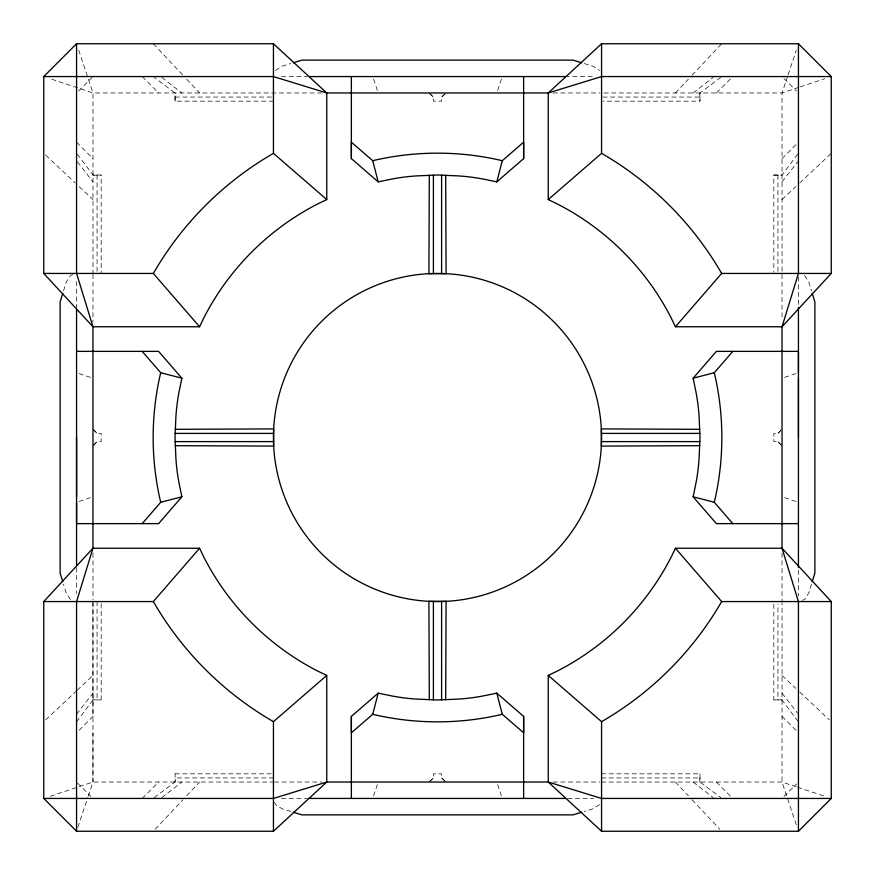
<?xml version="1.0" encoding="UTF-8"?>
<svg xmlns="http://www.w3.org/2000/svg" width="875" height="875" viewBox="0 0 875 875"><rect width="100%" height="100%" fill="white"/><g stroke="black" fill="none" stroke-linecap="round" stroke-linejoin="round"><path stroke-width="0.66" stroke-dasharray="4.38 3.28" d="M88.222 796.283L92.969 782.031L92.969 732.812M92.969 601.333L92.969 716.406L76.562 732.812M97.07 601.453L97.07 699.891L92.969 699.781M101.172 700L101.172 601.453M175.109 101.172L175.219 92.969M699.781 782.031L699.891 773.828M63.525 290.839L66.172 282.198L70.383 275.472L72.855 274.663M811.475 584.161L808.828 592.802L804.617 599.528L802.145 600.337M77.853 827.367L87.784 797.573M497.645 90.442L501.441 79.089M373.559 795.911L377.355 784.558M787.642 76.136L782.031 92.969L782.031 319.123M788.08 74.834L796.283 50.225M76.562 721.897L92.969 700L101.172 699.891M797.661 154.142L782.031 175L773.828 175L773.828 272.18M76.562 714.295L92.969 693.131M782.031 181.869L797.617 161.766M93.789 445.189L97.07 441.602L101.172 441.602L101.172 433.398L97.07 433.398L92.969 429.308M782.031 445.692L777.93 441.602L773.828 441.602L773.828 433.398L777.93 433.398L781.211 429.811M675.413 92.969L688.363 79.188M692.059 75.25L721.667 43.75M155.181 829.281L182.941 799.75M186.637 795.812L199.587 782.031M429.308 92.969L433.398 97.07L433.398 101.172L441.602 101.172L441.602 97.07L445.692 92.969M429.308 782.031L433.398 777.93L433.398 773.828L441.602 773.828L441.602 777.93L445.692 782.031M78.488 91.044L92.006 77.525M716.406 92.969L732.812 76.562M142.188 798.438L158.594 782.031M782.031 158.594L798.438 142.188M783.956 796.513L796.513 783.956M92.969 445.692L97.07 441.602M777.93 433.398L782.031 429.308M45.719 719.819L76.234 691.141M77.219 690.211L92.969 675.413M782.031 199.587L795.812 186.637M799.75 182.941L831.25 153.333M441.602 97.07L446.086 92.969M429.811 781.211L433.398 777.93M693.131 92.969L713.234 77.383M161.766 797.617L181.869 782.031M720.858 77.339L700 92.969L700 101.172L602.82 101.172M154.142 797.661L175 782.031L175.109 773.828M275.472 70.383L282.198 66.172L290.839 63.525M599.528 804.617L592.802 808.828L584.161 811.475M798.864 87.358L782.031 92.969L601.333 92.969M800.166 86.92L824.775 78.717M79.089 501.441L90.442 497.645M784.558 377.355L795.911 373.559M50.225 796.283L92.969 782.031L273.667 782.031M92.969 175.219L101.172 175.109M782.031 699.781L777.93 699.891L777.93 604.188M281.466 76.562L307.388 76.562M564.998 76.562L593.534 76.562M321.945 92.969L92.969 92.969L50.225 78.717M553.055 92.969L599.966 92.969M175.109 97.07L272.18 97.07M602.82 97.07L699.891 97.07L699.891 101.172M273.547 101.172L175 101.172L175 92.969L154.142 77.339M773.828 175.109L782.031 175.219M773.828 699.891L782.031 700L797.661 720.858M175 773.828L273.547 773.828M601.453 773.828L700 773.828L700 782.031L720.858 797.661M273.547 777.93L175.109 777.93L175.219 782.031M601.453 777.93L699.891 777.93M274.334 782.031L321.945 782.031M553.055 782.031L599.966 782.031M601.333 782.031L782.031 782.031L796.283 786.778M281.466 798.438L310.002 798.438M567.613 798.438L593.534 798.438M584.161 63.525L592.802 66.172L599.528 70.383M290.839 811.475L282.198 808.828L275.472 804.617L274.663 802.145M797.573 787.216L824.775 796.283M784.558 497.645L798.438 502.283M79.089 373.559L90.442 377.355M161.766 77.383L181.869 92.969M693.131 782.031L713.234 797.617M429.811 93.789L433.398 97.07M441.602 777.93L446.086 782.031M782.031 675.413L795.812 688.363M799.75 692.059L829.281 719.819M45.719 155.181L75.25 182.941M79.188 186.637L92.969 199.587M783.956 78.488L796.513 91.044M142.188 76.562L158.594 92.969M782.031 716.406L798.438 732.812M76.562 142.188L92.969 158.594M716.406 782.031L732.812 798.438M77.525 782.994L91.044 796.513M153.333 43.75L182.941 75.25M186.637 79.188L199.587 92.969M675.413 782.031L688.363 795.812M692.059 799.75L719.819 829.281M777.93 441.602L782.031 446.086M93.789 429.811L97.07 433.398M782.031 693.131L797.617 713.234M77.383 161.766L92.969 181.869M77.339 154.142L92.969 175L101.172 175L101.172 273.547M804.617 275.472L808.828 282.198L811.475 290.839M70.383 599.528L66.172 592.802L63.525 584.161M373.559 79.089L377.355 90.442M497.645 784.558L501.441 795.911M796.283 824.775L782.031 782.031L782.031 602.7M78.717 50.225L92.969 92.969L92.969 273.667M699.781 92.969L699.891 97.07M798.438 277.025L798.438 307.388M798.438 570.227L798.438 595.973M782.031 553.055L782.031 600.666M777.93 175.109L777.93 272.18M773.828 604.188L773.828 700M97.07 175.109L97.07 273.547M92.969 274.334L92.969 321.945M92.969 553.055L92.969 599.966M92.969 602.7L92.969 782.031M76.562 281.466L76.562 310.002M76.562 567.613L76.562 593.534"/><path stroke-width="1.31" d="M76.562 502.283L76.562 523.633L158.594 523.633L181.869 496.803L179.484 485.319A196.886 196.886 0 0 1 175.897 458.084L175 437.5L175.897 416.916A196.886 196.886 0 0 1 179.484 389.681L181.869 378.197L158.594 351.367L76.562 351.367M76.562 496.617L76.562 437.5M378.197 693.131L351.367 716.406L351.367 732.812L372.717 714.295L378.197 693.131L389.681 695.516A196.886 196.886 0 0 0 416.916 699.103L437.5 700L458.084 699.103A196.886 196.886 0 0 0 485.319 695.516L496.803 693.131L523.633 716.406L523.633 798.438M378.197 181.869L351.367 158.594L351.367 142.188L372.717 160.705L378.197 181.869L389.681 179.484A196.886 196.886 0 0 1 416.916 175.897L437.5 175L458.084 175.897A196.886 196.886 0 0 1 485.319 179.484L496.803 181.869L523.633 158.594L523.633 142.188L502.283 160.705L496.803 181.869M523.633 716.406L523.633 732.812L502.283 714.295L496.803 693.131M798.438 437.5L798.438 378.383M798.438 372.717L798.438 351.367L716.406 351.367L693.131 378.197L695.516 389.681A196.886 196.886 0 0 1 699.103 416.916L700 437.5L699.103 458.084A196.886 196.886 0 0 1 695.516 485.319L693.131 496.803L716.406 523.633L798.438 523.633M429.308 175.219L428.914 273.667L446.086 273.667L445.692 175.219M445.692 699.781L446.086 601.333L428.914 601.333L429.308 699.781M142.188 351.367L160.705 372.717C150.642 415.111 150.642 459.889 160.705 502.283L142.188 523.633M732.812 523.633L714.295 502.283C724.358 459.889 724.358 415.111 714.295 372.717L732.812 351.367M62.77 293.3L60.123 301.941L60.123 573.059L62.77 581.7M812.23 581.7L814.877 573.059L814.877 301.941L812.23 293.3M76.562 43.75L76.562 273.438L92.969 326.758L199.587 326.758L203.612 318.325A262.5 262.5 0 0 1 318.325 203.612L326.758 199.587L326.758 92.969L273.438 43.75L76.562 43.75L43.75 76.562L43.75 273.438L92.969 326.758L92.969 548.242L76.562 601.562L76.562 831.25L273.438 831.25L326.758 782.031L548.242 782.031L601.562 798.438L831.25 798.438L831.25 601.562L782.031 548.242L782.031 326.758L798.438 273.438L798.438 43.75L601.562 43.75L548.242 92.969L326.758 92.969L273.438 76.562L43.75 76.562M798.438 831.25L798.438 601.562L782.031 548.242L675.413 548.242L671.388 556.675A262.5 262.5 0 0 1 556.675 671.388L548.242 675.413L548.242 782.031L601.562 831.25L798.438 831.25L831.25 798.438M43.75 601.562L153.333 601.562L199.587 548.242L203.612 556.675A262.5 262.5 0 0 0 318.325 671.388L326.758 675.413L326.758 782.031L273.438 798.438L43.75 798.438L43.75 601.562L92.969 548.242L199.587 548.242M831.25 76.562L601.562 76.562L548.242 92.969L548.242 199.587L556.675 203.612A262.5 262.5 0 0 1 671.388 318.325L675.413 326.758L721.667 273.438L831.25 273.438L831.25 76.562L798.438 43.75M831.25 273.438L782.031 326.758L675.413 326.758M548.242 199.587L601.562 153.333L601.562 43.75M273.438 831.25L273.438 721.667L326.758 675.413M293.3 62.77L301.941 60.123L573.059 60.123L581.7 62.77M581.7 812.23L573.059 814.877L301.941 814.877L293.3 812.23M160.705 502.283L181.869 496.803M693.131 378.197L714.295 372.717M372.717 160.705C415.111 150.642 459.889 150.642 502.283 160.705M502.283 714.295C459.889 724.358 415.111 724.358 372.717 714.295M175.219 429.308L273.667 428.914L273.667 446.086L175.219 445.692M699.781 445.692L601.333 446.086L601.333 428.914L699.781 429.308M310.002 76.562L564.998 76.562M43.75 273.438L153.333 273.438A328.125 328.125 0 0 1 273.438 153.333L273.438 43.75M175.109 433.398L273.547 433.398M601.453 433.398L699.891 433.398M175.109 441.602L273.547 441.602M601.453 441.602L699.891 441.602M601.562 831.25L601.562 721.667A328.125 328.125 0 0 0 721.667 601.562L831.25 601.562M310.002 798.438L564.998 798.438M693.131 496.803L714.295 502.283M160.705 372.717L181.869 378.197M273.438 153.333L326.758 199.587M548.242 675.413L601.562 721.667M43.75 798.438L76.562 831.25M675.413 548.242L721.667 601.562M153.333 273.438L199.587 326.758M798.438 307.388L798.438 567.613M523.633 76.562L523.633 158.594M441.602 175.109L441.602 273.547M441.602 601.453L441.602 699.891M433.398 175.109L433.398 273.547M433.398 601.453L433.398 699.891M351.367 76.562L351.367 158.594M351.367 716.406L351.367 798.438M76.562 310.002L76.562 564.998M273.438 721.667A328.125 328.125 0 0 1 153.333 601.562M601.562 153.333A328.125 328.125 0 0 1 721.667 273.438M355.469 579.578A164.062 164.062 0 0 0 601.562 437.5A164.062 164.062 0 0 0 355.469 295.422A164.062 164.062 0 0 0 355.469 579.578"/></g></svg>
